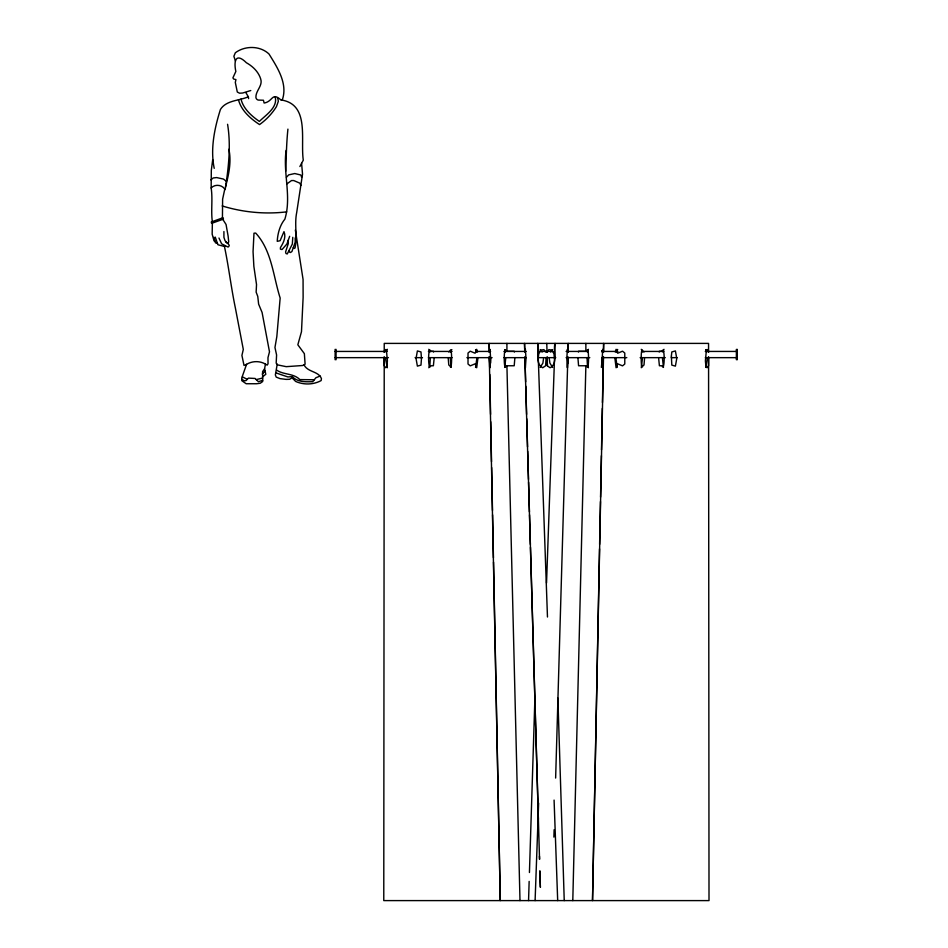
<?xml version="1.0" encoding="UTF-8"?>
<svg xmlns="http://www.w3.org/2000/svg" width="948" height="948" viewBox="0 0 948 948"><rect width="100%" height="100%" fill="white"/><g stroke="black" fill="none" stroke-linecap="round" stroke-linejoin="round"><path stroke-width="1.42" d="M265.416 364.233L264.575 368.831L262.596 371.58L262.691 381.523L260.226 383.265L256.564 383.739L246.16 383.739L241.787 380.669L241.787 377.873L246.587 364.305C253.152 360.489 260.949 360.773 267.146 365.134L268.035 363.783L267.976 357.645L269.493 351.827L262.086 312.449L258.626 304.154L257.761 296.38L256.138 292.138L256.529 284.59L253.863 266.352L253.057 251.647L253.981 233.196L255.699 233.078C271.827 250.663 273.214 276.259 280.158 298.039L276.828 336.587L274.956 347.489L276.591 355.002L276.176 363.167L277.74 364.921L286.225 366.663L302.803 365.501L305.102 364.174L304.367 353.663L297.838 344.788L301.488 331.681L303.123 297.471L303.064 279.411L295.349 230.032M384.224 356.709L383.774 900.6L709.009 900.6L708.571 356.709M384.224 352.277L384.236 343.401L708.559 343.401L708.559 352.277M567.864 358.534L567.414 367.741L566.786 358.534L567.414 349.314L567.734 352.016M602.276 358.534L601.376 367.421M603.461 358.534L592.512 900.6L599.527 548.845M603.485 356.531L602.798 367.741L602.134 358.534L602.798 349.314L603.272 352.016M603.532 352.158L603.627 343.401L603.449 352.277M505.699 358.534L504.739 367.421M642.448 358.534L641.286 367.741M546.048 358.534L545.621 365.762L542.694 367.741C534.328 363.771 540.04 350.049 537.741 343.401L547.47 617.006M212.364 223.1L211.617 223.373L211.274 221.986L223.005 217.72L223.444 219.107L212.364 223.1L212.162 234.132L214.035 240.863L214.995 241.337M476.82 358.534L475.564 367.421M477.863 358.534L476.69 367.741L475.102 363.831L470.255 365.869L468.016 364.008L468.016 353.047L470.255 351.187L475.102 353.225L476.69 349.314L477.519 352.016M430.285 358.534L429.906 365.039L428.804 367.741M599.61 544.413L600.463 501.551M600.558 497.119L601.388 455.727M601.506 449.826L602.324 408.434M602.442 402.521L603.272 361.141M212.316 221.548C210.835 210.539 212.873 199.198 211.167 187.988C214.829 183.971 221.773 184.623 224.794 189.067L222.614 199.187L222.436 217.886M514.811 358.534L514.207 365.762L506.173 365.762C503.601 373.785 503.601 343.271 506.173 351.293L514.207 351.293L514.361 352.016M567.805 363.131L567.935 357.503M568.065 351.862L568.255 343.401L567.994 352.277M572.793 900.6L585.864 365.762M644.533 358.534L644 365.039L642.91 365.762C640.599 373.5 640.599 343.555 642.91 351.293L644 352.016M434.125 358.534L433.378 365.762L430.913 365.762C427.844 372.908 427.844 344.148 430.913 351.293L433.378 351.293L433.568 352.016M546.747 358.534L547.174 365.762L550.089 367.741C558.455 363.771 552.755 350.049 555.054 343.401L546.534 583.032M553.893 837.108L554.118 829.725M555.635 778.047L567.864 356.709M489.298 356.531L489.986 367.741L490.661 358.534L489.986 349.314L489.512 352.016M528.557 900.6L529.15 881.391M529.434 872.515L534.767 702.551M535.099 900.6L538.618 803.11M707.338 358.534L705.774 367.421M285.692 171.244C286.272 157.107 286.462 143.053 287.919 129.118M538.168 358.534L538.748 353.924L540.87 350.085L543.951 349.634L545.728 352.016M525.05 352.016L525.37 349.314L526.01 358.534L525.37 367.741L524.848 357.503M292.79 237.32L292.328 244.063L287.256 253.946L285.988 253.543L285.585 251.943L288.287 243.589L288.287 240.152M543.536 358.534L542.884 363.131L540.17 367.421M235.436 61.075L233.883 56.252L235.341 52.768C245.011 45.528 260.001 45.528 269.007 54.012C277.254 67.296 287.872 83.377 282.421 99.564L281.118 100.121C271.649 91.518 273.249 101.59 264.125 103.036L263.425 100.239L258.342 100.073A3.034 3.034 0 0 1 255.924 97.348C255.581 90.735 262.963 85.782 260.712 79.028C258.52 71.823 252.808 66.348 246.385 62.734C235.851 52.306 233.552 60.779 235.839 71.479L232.9 77.878L233.682 79.028L235.934 79.608L235.305 82.429L237.308 92.027L239.548 93.2L242.688 93.011L250.77 90.534M304.024 364.802C307.496 372.315 318.765 371.106 321.443 378.619L321.147 380.575C313.456 384.829 303.633 385.03 295.658 381.44L292.055 377.837L289.578 379.295L286.071 379.39L279.968 378.608L276.188 377.091L275.358 374.922L277.195 364.328M293.299 247.594L294.188 248.459L295.053 247.985C297.482 236.23 294.271 224.249 296.688 212.565L302.531 174.183L301.594 163.352M212.696 159.726L211.309 170.356L211.167 187.988M227.579 124.295C231.122 145.767 228.504 168.009 225.186 189.529L224.794 189.067M286.118 150.4C282.883 173.2 291.783 196.734 284.862 219.189C279.933 225.091 277.61 233.741 277.243 241.325L280.11 240.721L283.985 231.644C286.308 237.083 283.381 242.961 280.454 247.535L280.383 249.134L282.054 249.537L286.924 243.992L289.661 236.313M450.608 352.016L450.798 350.559M547.055 352.016L548.845 349.634L551.926 350.085L554.035 353.924L554.616 358.534M615.264 352.016L616.093 349.314L617.681 353.225L622.54 351.187L624.779 353.047L624.779 364.008L622.54 365.869L617.681 363.831L616.093 367.741L614.932 358.534M616.307 352.016L617.681 349.421M662.877 352.016L663.991 349.314M587.404 352.016L588.424 349.314M578.422 352.016L578.576 351.293L586.611 351.293C589.182 343.271 589.182 373.785 586.611 365.762L578.576 365.762L577.972 358.534M225.494 186.922C228.717 174.705 231.62 161.871 228.883 149.263M448.783 352.016L449.885 351.293C452.184 343.555 452.184 373.5 449.885 365.762L448.783 365.039L448.262 358.534M659.216 352.016L659.405 351.293L661.87 351.293C664.951 344.148 664.951 372.908 661.87 365.762L659.405 365.762L658.67 358.534M386.18 352.016L387.305 349.314M450.81 350.535L451.864 349.634M299.888 166.54L303.289 160.165C300.255 139.676 309.901 104.529 281.39 100.002M550.669 352.016L552.625 349.634M275.963 372.908L287.86 376.937L292.328 376.629C297.684 382.305 305.6 381.878 312.745 381.677L315.897 377.742L320.211 376.024M262.252 374.128L265.239 370.751M286.438 177.3L288.69 174.882L294.757 173.543L300.895 175.013L301.606 177.252M286.924 183.876L291.534 180.547L293.738 180.547L299.805 183.142L300.872 185.417M210.906 179.907L213.17 177.975L216.642 177.572L223.455 179.065L226.181 181.187M262.442 376.925L265.807 374.27L264.575 368.831M246.587 364.305L244.027 365.454L241.918 355.405L243.304 349.457L235.412 308.171C231.146 287.789 228.776 267.028 224.451 246.468L217.957 244.762L215.22 237.083M262.691 378.027L256.28 379.603L255.131 378.465L248.459 378.122L245.994 380.622L244.217 380.764L241.787 379.224M224.451 246.468L225.482 246.124M262.691 380.314L258.449 381.712L256.28 379.603M245.805 92.572L248.352 96.755C239.287 100.867 226.264 100.097 220.422 109.47C214.568 128.063 210.16 148.931 214.224 168.341M286.699 211.854C265.12 214.461 242.925 212.328 222.176 205.941M314.298 379.769L299.852 379.591C293.513 373.085 283.582 375.005 276.733 370.147M335.13 351.435L386.962 351.435M428.413 351.435L452.101 351.435M475.789 351.435L490.602 351.435M503.921 351.435L526.128 351.435M539.459 351.435L552.779 351.435M566.11 351.435L588.317 351.435M601.636 351.435L617.93 351.435M641.618 351.435L663.825 351.435M705.288 351.435L736.371 351.435M335.13 357.657L388.431 357.657M415.082 357.657L422.488 357.657M428.413 357.657L452.101 357.657M466.902 357.657L492.083 357.657M503.921 357.657L526.128 357.657M537.978 357.657L555.741 357.657M566.11 357.657L589.798 357.657M601.636 357.657L626.806 357.657M640.137 357.657L665.306 357.657M671.231 357.657L677.156 357.657M705.288 357.657L736.371 357.657M246.954 379.188L242.439 376.877M217.495 243.47L215.421 242.83L213.821 237.344M428.804 349.314L429.906 352.016M223.918 231.537L223.918 237.344L225.043 240.685L226.785 242.688L227.982 242.818L228.717 241.953L228.113 236.076L226.051 224.463L222.78 219.344M588.424 367.741L587.404 365.039L587.085 358.534M641.286 349.314L641.986 350.535M540.17 349.634L542.126 352.016M552.625 367.421L549.899 363.131L549.248 358.534M387.305 367.741L385.457 358.534M225.648 241.752L228.563 244.228L229.298 245.496L228.61 246.717A11.234 11.222 90 0 1 227.97 247.037L221.631 243.826L218.964 238.019M617.219 367.421L615.963 358.534M475.564 349.634L476.489 352.016M277.847 98.391L278.333 101.329L276.437 106.638A63.445 63.398 -90 0 1 259.562 124.567C250.568 118.773 241.159 110.43 238.469 99.753M504.739 349.634L505.379 352.016M451.141 367.421L450.336 358.534M275.216 96.957C277.942 107.468 265.724 115.064 259.373 121.403C251.552 116.059 243.126 108.522 240.993 98.995M706.615 352.016L705.774 349.634M663.458 367.421L662.498 358.534M601.767 350.559L602.087 352.016M248.352 96.755L248.601 98.639M641.986 350.559L642.175 352.016M289.377 250.675L289.519 252.132L290.455 252.524L291.925 251.528L295.195 242.178L295.195 237.901M554.082 800.1L557.685 900.6M546.771 343.401L547.043 352.277M547.186 356.709L547.458 365.572M557.886 698.119L564.238 900.6M524.706 349.314L524.528 343.401L524.73 351.862M524.919 356.709L525.654 381.831M525.784 386.263L526.602 414.347M526.733 418.779L527.55 446.864M527.681 451.295L528.498 479.38M528.581 482.331L529.434 511.896M529.529 514.847L530.382 544.413M530.477 547.363L538.393 819.309M539.471 856.257L539.554 859.22M539.898 871.046L540.372 887.292L539.886 871.07M539.542 859.255L524.919 358.534M490.602 363.131L490.507 358.534M506.919 365.762L519.99 900.6M489.346 352.277L489.168 343.401L489.251 352.158M489.429 356.709L489.642 367.054M489.784 374.448L490.578 414.347M490.732 421.741L491.526 461.64M491.645 467.554L492.498 510.415M492.581 514.847L493.446 557.708M493.529 562.14L500.283 900.6L489.322 358.534M737.295 349.35L737.295 359.742M736.371 349.35L736.371 359.742M708.559 352.016L707.706 349.634L706.426 349.634L705.395 360.915L705.928 366.509L707.066 367.741L708.559 365.762L708.559 358.534M585.864 343.401L585.864 351.293M506.919 343.401L506.919 351.293M384.236 352.016L385.089 349.634L386.369 349.634L387.4 360.915L386.867 366.509L385.729 367.741L384.236 365.762L384.236 358.534M336.054 349.35L336.054 359.742M335.13 349.35L335.13 359.742M421.469 358.534L420.983 365.11L417.381 366.129L416.042 358.534L417.381 350.926L420.983 351.945L421.469 358.534M671.374 356.14L671.812 365.11L675.403 366.129L676.754 358.534L675.403 350.926L671.812 351.945L671.374 356.14"/></g></svg>
